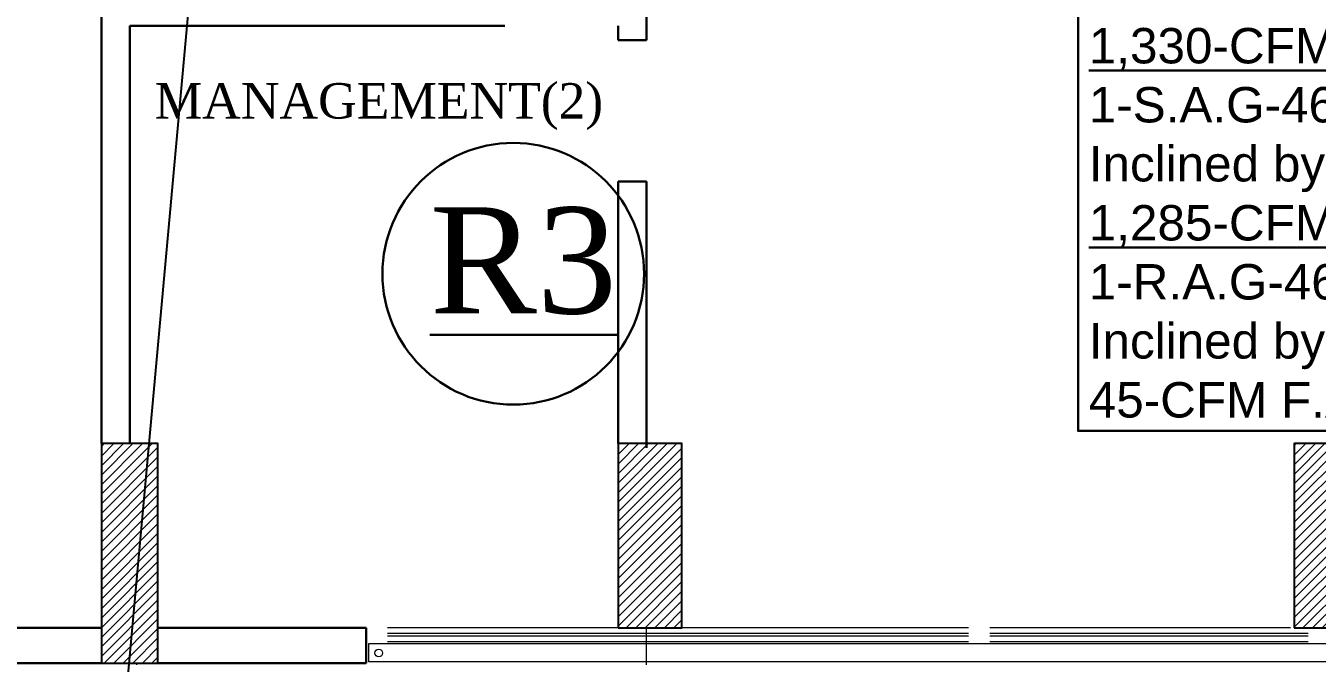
# Model space of a CAD drawing. Extents: x 847 to 949, y 444 to 823.
# Drawn here: x 883.81 to 892.93, y 560.21 to 564.71 of the extents above; entities that cross this region are included whole.
import ezdxf

# ---------------------------------------------------------------- set-up
doc = ezdxf.new("R2010")
doc.units = 0
doc.header["$MEASUREMENT"] = 0
doc.linetypes.add('CENTERX2', pattern=[4, 2.5, -0.5, 0.5, -0.5])
doc.layers.get('0').update_dxf_attribs({"linetype": 'CONTINUOUS', "lineweight": 30})
for name, color, linetype, lineweight in [('AC-TEXT', 15, 'CONTINUOUS', 30), ('axis', 1, 'CENTERX2', 5), ('Column', 6, 'CONTINUOUS', 25), ('Elevation', 150, 'CONTINUOUS', 18), ('hatch', 252, 'CONTINUOUS', 9), ('piping', 15, 'CONTINUOUS', 30), ('Wall', 5, 'CONTINUOUS', 30), ('WINDOW', 4, 'CONTINUOUS', 5)]:
    doc.layers.add(name, color=color, linetype=linetype, lineweight=lineweight)
doc.styles.add('AC', font='romans.shx', dxfattribs={"height": 0.2})
doc.dimstyles.get("Standard").update_dxf_attribs({"dimtxt": 0.12, "dimasz": 0.05, "dimexe": 0.18, "dimexo": 0.0625, "dimgap": 0.09, "dimtad": 0, "dimtih": 1, "dimtoh": 1, "dimzin": 0, "dimdsep": 46, "dimtxsty": 'Standard', "dimblk": 'DOT', "dimcen": 0.09, "dimadec": 0, "dimazin": 0, "dimtfac": 1, "dimtofl": 0, "dimtmove": 0, "dimatfit": 3, "dimldrblk": 'DOT', "dimfxl": 1, "dimtolj": 1, "dimtzin": 0, "dimarcsym": 0})
pattern_1 = [(45, (1093.753867, 246.140245), (-0.0336759605, 0.0336759605), [])]

# ---------------------------------------------------------------- blocks, each defined once
blk = doc.blocks.new('A$C11ED6BD5')
at = {"layer": 'axis', "color": 0, "ltscale": 0.3}
for p, q in [((-27.05, -2.4111), (-27.05, 0.25)), ((-30.65, -2.4111), (-30.65, 0))]:
    blk.add_line(p, q, dxfattribs=at)
blk = doc.blocks.new('_Dot')
at = {"color": 0, "linetype": 'ByBlock', "lineweight": -2}
blk.add_line((-0.5, 0), (-1, 0), dxfattribs=at)
at = {"color": 0, "linetype": 'ByBlock', "const_width": 0.5}
blk.add_lwpolyline([(-0.25, 0, 1), (0.25, 0, 1)], format="xyb", close=True, dxfattribs=at)

msp = doc.modelspace()

# ---------------------------------------------------------------- hatches: boundary and pattern name
at = {"layer": 'hatch'}
h = msp.add_hatch(dxfattribs=at)
h.set_pattern_fill('ANSI31', color=252, scale=0.015, style=0)
h.set_pattern_definition(pattern_1)
h.paths.add_polyline_path([(884.3467, 560.2123), (884.7467, 560.2123), (884.7467, 561.7623), (884.3467, 561.7623)])
h = msp.add_hatch(dxfattribs=at)
h.set_pattern_fill('ANSI31', color=252, scale=0.015, style=0)
h.set_pattern_definition([(45, (1093.803867, 246.390245), (-0.0336759605, 0.0336759605), [])])
h.paths.add_polyline_path([(887.9967, 560.4623), (888.4467, 560.4623), (888.4467, 561.7623), (887.9967, 561.7623)])
h = msp.add_hatch(dxfattribs=at)
h.set_pattern_fill('ANSI31', color=252, scale=0.015, style=0)
h.set_pattern_definition(pattern_1)
h.paths.add_polyline_path([(892.7717, 560.4623), (893.2217, 560.4623), (893.2217, 561.7623), (892.7717, 561.7623)])

# ---------------------------------------------------------------- linework, layer by layer
at = {"layer": 'AC-TEXT', "color": 7, "linetype": 'Continuous'}
msp.add_lwpolyline([(891.2459, 566.0195), (894.2003, 566.0195), (894.2003, 561.8523), (891.2459, 561.8523)], close=True, dxfattribs=at)
at = {"layer": 'Column', "color": 252}
for points in [[(884.3467, 560.2123), (884.7467, 560.2123), (884.7467, 561.7623), (884.3467, 561.7623)], [(887.9967, 560.4623), (888.4467, 560.4623), (888.4467, 561.7623), (887.9967, 561.7623)], [(892.7717, 560.4623), (893.2217, 560.4623), (893.2217, 561.7623), (892.7717, 561.7623)]]:
    msp.add_lwpolyline(points, close=True, dxfattribs=at)
at = {"layer": 'Elevation', "color": 252}
msp.add_lwpolyline([(886.2367, 560.3523), (899.8867, 560.3523), (899.8867, 560.2223), (886.2367, 560.2223)], close=True, dxfattribs=at)
msp.add_circle((886.306, 560.2844), 0.0273, dxfattribs=at)
at = {"layer": 'piping', "color": 2, "linetype": 'Continuous'}
msp.add_circle((887.2563, 562.9618), 0.9239, dxfattribs=at)
at = {"layer": 'Wall', "color": 252, "linetype": 'Continuous'}
for p, q in [((887.9967, 564.6123), (888.1967, 564.6123)), ((887.9967, 563.6123), (888.1967, 563.6123)), ((884.3467, 560.4623), (881.9867, 560.4623)), ((886.2167, 560.4623), (884.7467, 560.4623)), ((886.2167, 560.4623), (886.2167, 560.2123)), ((884.3467, 560.2123), (881.9867, 560.2123)), ((886.2167, 560.2123), (884.7467, 560.2123))]:
    msp.add_line(p, q, dxfattribs=at)
for points in [[(884.3467, 568.6786), (884.3467, 561.7623)], [(888.1967, 568.6895), (888.1967, 564.6123)], [(884.5467, 564.7123), (884.5467, 561.7623)], [(884.5467, 564.7123), (884.5467, 561.7623)], [(884.5467, 564.7123), (887.1967, 564.7123)], [(887.9967, 564.7123), (887.9967, 564.6123)], [(887.9967, 564.7123), (887.9967, 564.6123)], [(887.9967, 563.6123), (887.9967, 561.7623)], [(888.1967, 563.6123), (888.1967, 561.7328)]]:
    msp.add_lwpolyline(points, dxfattribs=at)
at = {"layer": 'WINDOW', "color": 252, "linetype": 'Continuous'}
for p, q in [((890.4717, 560.4623), (886.3667, 560.4623)), ((890.4717, 560.4223), (886.3667, 560.4223)), ((890.4717, 560.4023), (886.3667, 560.4023)), ((892.7467, 560.4623), (890.6217, 560.4623)), ((892.8717, 560.4223), (890.6217, 560.4223)), ((892.8717, 560.4023), (890.6217, 560.4023)), ((890.4717, 560.3623), (886.3667, 560.3623)), ((892.8717, 560.3623), (890.6217, 560.3623))]:
    msp.add_line(p, q, dxfattribs=at)

# ---------------------------------------------------------------- block references
at = {"layer": 'axis', "color": 252}
msp.add_blockref('A$C11ED6BD5', (915.2467, 560.2123), dxfattribs=at)

# ---------------------------------------------------------------- texts
at = {"layer": 'AC-TEXT', "color": 7, "linetype": 'Continuous', "insert": (891.3208, 565.9473), "char_height": 0.25, "width": 6.186939, "attachment_point": 1, "style": 'AC'}
msp.add_mtext('\\A1;{\\fTimes New Roman|b0|i0|c0|p18;\\L\\C85;LAB (4)\\P2-CCD-03,Each\\P\\fArial|b0|i0|c0|p34;\\l\\C34;3.2-TR \\P\\pt0;\\L1,330-CFM S.A.\\l \\P\\ptz;1-S.A.G-46"X8"\\PInclined by 45°\\fTimes New Roman|b0|i0|c0|p18;\\P\\pt0;\\fArial|b0|i0|c0|p34;\\L1,285-CFM R.A.\\l \\P\\ptz;1-R.A.G-46"X8"\\PInclined by 45°\\P45-CFM F.A.\\P\\P\\fTimes New Roman|b0|i0|c0|p18;  }', dxfattribs=at)
at = {"layer": 'AC-TEXT', "color": 34, "linetype": 'Continuous', "insert": (884.7236, 564.3078), "char_height": 0.25, "width": 5.319483, "attachment_point": 1, "style": 'AC'}
msp.add_mtext('\\A1;{\\fTimes New Roman|b0|i0|c0|p18;\\C6;MANAGEMENT(2) }', dxfattribs=at)
at = {"layer": 'piping', "color": 2, "linetype": 'Continuous', "insert": (886.667, 563.4316), "char_height": 0.75, "width": 18.560817, "attachment_point": 1, "style": 'AC'}
msp.add_mtext('\\A1;{\\fTimes New Roman|b0|i0|c0|p18;\\L\\C1;R3\\fArial|b0|i0|c0|p34;\\l\\P\\fTimes New Roman|b0|i0|c0|p18;\\C34;  }', dxfattribs=at)

# ---------------------------------------------------------------- leaders
at = {"layer": 'AC-TEXT', "color": 7, "linetype": 'Continuous'}
msp.add_leader([(884.974, 564.9857), (884.3467, 558.066), (881.4622, 558.066)], dimstyle='Standard', override={"dimgap": 0.09, "dimtad": 0}, dxfattribs=at)

doc.saveas('drawing.dxf')
